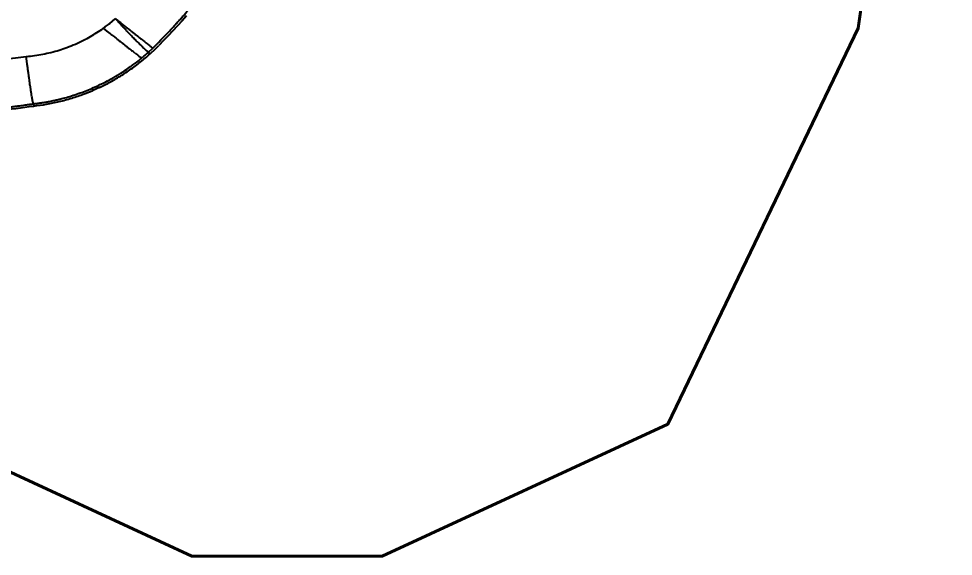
# Model space of a CAD drawing. Header units: millimetres. Extents: x 1145859089 to 1147511753, y -1047484727 to -1047247487.
# Drawn here: x 1147325859.4 to 1147326263.4, y -1047434644.1 to -1047434411.5 of the extents above; entities that cross this region are included whole.
import ezdxf
from ezdxf.xclip import XClip

# ---------------------------------------------------------------- set-up
doc = ezdxf.new("R2010")
doc.units = ezdxf.units.MM
doc.header["$LTSCALE"] = 100
doc.header["$MEASUREMENT"] = 0
doc.header["$XCLIPFRAME"] = 2
doc.layers.get('0').update_dxf_attribs({"linetype": 'CONTINUOUS'})
for name, color, linetype in [('XREF', 135, 'CONTINUOUS'), ('단지배치도$0$S240910', 33, 'CONTINUOUS'), ('단지배치도$0$W240910', 135, 'CONTINUOUS')]:
    doc.layers.add(name, color=color, linetype=linetype)
doc.styles.add('단지배치도$0$WS1', font='romans.shx', dxfattribs={"width": 0.8, "bigfont": 'whgtxt.shx'})

# ---------------------------------------------------------------- blocks, each defined once
blk = doc.blocks.new('단지배치도$0$zw$9902')
at = {"layer": '단지배치도$0$W240910', "linetype": 'ByBlock', "ltscale": 20}
for p, q in [((65626.67, -63044.24), (65629.11, -63042.19)), ((65657.96, -63043.13), (65656, -63045.31)), ((65659.9, -63040.94), (65657.96, -63043.13)), ((65656, -63045.31), (65654.01, -63047.46)), ((65652, -63049.58), (65649.96, -63051.68)), ((65654.01, -63047.46), (65652, -63049.58)), ((65643.48, -63056.66), (65645.28, -63054.91)), ((65649.96, -63051.68), (65647.9, -63053.76)), ((65644.17, -63057.41), (65643.48, -63056.66)), ((65644.13, -63057.44), (65644.17, -63057.41)), ((65646.13, -63055.51), (65644.17, -63057.41)), ((65622.52, -63071.82), (65619.03, -63073.39)), ((65593.72, -63079.04), (65593.84, -63080))]:
    blk.add_line(p, q, dxfattribs=at)
for centre, radius, start, end in [((65471.27, -62877.23), 248.7, 314.4015, 316.6859), ((65459.35, -62864.59), 267.09, 314.3727, 314.905), ((65509.1, -62476.86), 609.06, 276.53842, 277.99802)]:
    blk.add_arc(centre, radius, start, end, dxfattribs=at)
for points, knots in [([(65652.23, -63047.84), (65653.29, -63046.71), (65654.61, -63045.28), (65656, -63043.74), (65656.47, -63043.22), (65656.83, -63042.82), (65657.53, -63042.03), (65658.79, -63040.61), (65659.88, -63039.34), (65660.55, -63038.55)], [0, 0, 0, 0, 4.659383, 5.833447, 6.209013, 6.764018, 7.459175, 9.356377, 12.468955, 12.468955, 12.468955, 12.468955]), ([(65629.11, -63042.19), (65629.57, -63042.55), (65630.57, -63043.33), (65631.93, -63044.41), (65633.17, -63045.38), (65634.15, -63046.15), (65634.96, -63046.79), (65635.63, -63047.31), (65636.21, -63047.78), (65636.78, -63048.23), (65637.34, -63048.66), (65638.12, -63049.28), (65639.09, -63050.04), (65640.13, -63050.86), (65640.98, -63051.52), (65641.67, -63052.07), (65642.39, -63052.64), (65643.12, -63053.21), (65643.83, -63053.77), (65644.4, -63054.21), (65644.87, -63054.59), (65645.15, -63054.8), (65645.28, -63054.91)], [0, 0, 0, 0, 1.766105, 3.789667, 5.227974, 6.480616, 7.534682, 8.299384, 9.046149, 9.77297, 10.478072, 11.159918, 12.75481, 14.18268, 15.124688, 16.003017, 16.812133, 17.88619, 18.782929, 19.518003, 20.062871, 20.580315, 20.580315, 20.580315, 20.580315]), ([(65640.69, -63054.27), (65640.33, -63053.89), (65639.52, -63053.13), (65638.29, -63051.88), (65636.93, -63050.49), (65635.73, -63049.24), (65634.7, -63048.17), (65633.87, -63047.3), (65633.05, -63046.43), (65632.17, -63045.49), (65631.21, -63044.46), (65630.15, -63043.35), (65629.49, -63042.53), (65629.11, -63042.19)], [0, 0, 0, 0, 1.564142, 3.325004, 5.262277, 7.399786, 8.528767, 9.736137, 10.982466, 12.122012, 13.598393, 15.198767, 16.737856, 16.737856, 16.737856, 16.737856]), ([(65590.62, -63058.58), (65591.82, -63058.44), (65594.22, -63058.19), (65597.78, -63057.58), (65601.3, -63056.79), (65604.78, -63055.82), (65608.31, -63054.62), (65611.86, -63053.2), (65615.24, -63051.59), (65618.36, -63049.94), (65621.14, -63048.14), (65623.13, -63047.08), (65623.92, -63046.31)], [0, 0, 0, 0, 3.632436, 7.214714, 10.835867, 14.452148, 18.050733, 22.006283, 25.937991, 29.263585, 32.581286, 35.905004, 35.905004, 35.905004, 35.905004]), ([(65623.92, -63046.31), (65624.18, -63046.01), (65624.89, -63045.66), (65625.77, -63044.93), (65626.37, -63044.47), (65626.67, -63044.24)], [0, 0, 0, 0, 1.183598, 2.29214, 3.440157, 3.440157, 3.440157, 3.440157]), ([(65623.92, -63046.31), (65624.01, -63046.42), (65624.34, -63046.6), (65624.79, -63047), (65625.35, -63047.43), (65625.9, -63047.86), (65626.46, -63048.31), (65627.02, -63048.74), (65627.64, -63049.23), (65628.31, -63049.76), (65629.1, -63050.38), (65629.81, -63050.94), (65630.45, -63051.44), (65631.03, -63051.9), (65631.65, -63052.39), (65632.3, -63052.89), (65632.89, -63053.36), (65633.46, -63053.81), (65634.02, -63054.25), (65634.57, -63054.69), (65635.16, -63055.15), (65635.79, -63055.64), (65636.43, -63056.15), (65636.86, -63056.49), (65637.07, -63056.65)], [0, 0, 0, 0, 0.40663, 1.101068, 1.813156, 2.515255, 3.200758, 3.975667, 4.632084, 5.580412, 6.54713, 7.637253, 8.296813, 8.972935, 9.841725, 10.680031, 11.430032, 12.119253, 12.844371, 13.556454, 14.252437, 15.087388, 15.935519, 16.722074, 16.722074, 16.722074, 16.722074]), ([(65643.48, -63056.66), (65643.3, -63056.67), (65643.02, -63056.36), (65642.56, -63056.02), (65642.04, -63055.54), (65641.4, -63054.95), (65640.93, -63054.52), (65640.69, -63054.27)], [0, 0, 0, 0, 0.530231, 1.068424, 1.775653, 2.645419, 3.68353, 3.68353, 3.68353, 3.68353]), ([(65561.65, -63061.3), (65563.28, -63061.16), (65566.54, -63060.97), (65571.37, -63060.56), (65576.18, -63060.14), (65581.01, -63059.65), (65585.83, -63059.15), (65589.04, -63058.74), (65590.62, -63058.58)], [0, 0, 0, 0, 4.921841, 9.776253, 14.561525, 19.395995, 24.336611, 29.104186, 29.104186, 29.104186, 29.104186]), ([(65593.72, -63079.04), (65593.59, -63078.91), (65593.56, -63078.49), (65593.4, -63077.92), (65593.27, -63077.18), (65593.11, -63076.3), (65592.93, -63075.23), (65592.73, -63073.99), (65592.54, -63072.79), (65592.37, -63071.64), (65592.21, -63070.53), (65592.04, -63069.33), (65591.88, -63068.18), (65591.73, -63067.09), (65591.55, -63065.78), (65591.34, -63064.21), (65591.15, -63062.71), (65590.98, -63061.45), (65590.85, -63060.41), (65590.73, -63059.43), (65590.65, -63058.83), (65590.62, -63058.58)], [0, 0, 0, 0, 0.545333, 1.111264, 1.856496, 2.751032, 3.830629, 5.089486, 6.515796, 7.489334, 8.559229, 9.904418, 11.101251, 12.041752, 13.209308, 15.065064, 16.801774, 17.73696, 18.900637, 19.937199, 20.706411, 20.706411, 20.706411, 20.706411]), ([(65620.36, -63071.72), (65621.31, -63071.3), (65623.09, -63070.46), (65625, -63069.48), (65626.12, -63068.88), (65626.56, -63068.64), (65626.98, -63068.41), (65627.38, -63068.19), (65627.75, -63067.98), (65628.1, -63067.78), (65628.61, -63067.49), (65629.22, -63067.13), (65629.87, -63066.74), (65630.36, -63066.44), (65630.75, -63066.2), (65631.08, -63066), (65631.51, -63065.73), (65632.24, -63065.26), (65633.68, -63064.32), (65635.08, -63063.36), (65636.19, -63062.55), (65636.79, -63062.12), (65637.34, -63061.71), (65637.87, -63061.31), (65638.27, -63061), (65638.64, -63060.72), (65639.06, -63060.38), (65639.48, -63060.05), (65639.95, -63059.67), (65640.26, -63059.42), (65640.43, -63059.29)], [0, 0, 0, 0, 3.100927, 5.911369, 6.435938, 6.936096, 7.411864, 7.863253, 8.29027, 8.692914, 9.071186, 10.050827, 10.815371, 11.364731, 11.763317, 12.179639, 12.548914, 13.287503, 14.76487, 17.722411, 18.381878, 18.876401, 19.941374, 20.437068, 20.873522, 21.436199, 21.841152, 22.496679, 23.024619, 23.674417, 23.674417, 23.674417, 23.674417]), ([(65622.23, -63071.95), (65623.43, -63071.39), (65626.3, -63069.96), (65630.71, -63067.47), (65635.42, -63064.41), (65639.9, -63061.08), (65642.75, -63058.68), (65644.13, -63057.44)], [0, 0, 0, 0, 3.996211, 9.600635, 15.205056, 20.809477, 26.360622, 26.360622, 26.360622, 26.360622]), ([(65637.49, -63056.98), (65637.7, -63057.25), (65638.29, -63057.57), (65638.96, -63058.13), (65639.53, -63058.62), (65640.01, -63058.87), (65640.27, -63059.37), (65640.43, -63059.29)], [0, 0, 0, 0, 1.02279, 1.931102, 2.663899, 3.207625, 3.731837, 3.731837, 3.731837, 3.731837]), ([(65640.43, -63059.29), (65640.94, -63058.86), (65641.72, -63058.21), (65642.6, -63057.44), (65643.1, -63057), (65643.35, -63056.78), (65643.48, -63056.66)], [0, 0, 0, 0, 2.010176, 3.026176, 3.521833, 4.025205, 4.025205, 4.025205, 4.025205]), ([(65593.72, -63079.04), (65593.92, -63079.01), (65594.41, -63078.96), (65595.22, -63078.85), (65596.08, -63078.74), (65596.85, -63078.62), (65597.55, -63078.52), (65598.26, -63078.4), (65599.33, -63078.22), (65600.8, -63077.95), (65602.6, -63077.58), (65604.34, -63077.18), (65606.35, -63076.69), (65608.76, -63076.02), (65611.64, -63075.13), (65614.59, -63074.1), (65617.5, -63072.97), (65619.41, -63072.15), (65620.36, -63071.72)], [0, 0, 0, 0, 0.617661, 1.4687, 2.464813, 3.195171, 3.821585, 4.585677, 5.349337, 7.081726, 9.06618, 10.854362, 12.448485, 15.256615, 18.373099, 21.499443, 24.623924, 27.737325, 27.737325, 27.737325, 27.737325]), ([(65593.84, -63080), (65595.7, -63079.79), (65599.4, -63079.25), (65604.89, -63078.11), (65610.3, -63076.63), (65615.12, -63074.98), (65618.11, -63073.78), (65619.35, -63073.25)], [0, 0, 0, 0, 5.604747, 11.209491, 16.814234, 22.41898, 26.475197, 26.475197, 26.475197, 26.475197]), ([(65562.66, -63082.6), (65562.93, -63082.57), (65563.51, -63082.52), (65564.46, -63082.44), (65565.54, -63082.34), (65566.75, -63082.22), (65567.96, -63082.11), (65568.95, -63082.01), (65569.67, -63081.94), (65570.19, -63081.88), (65570.83, -63081.82), (65571.6, -63081.74), (65572.61, -63081.64), (65573.79, -63081.51), (65575.15, -63081.36), (65576.69, -63081.19), (65578.34, -63081.01), (65580.01, -63080.81), (65581.55, -63080.63), (65582.86, -63080.47), (65583.93, -63080.34), (65584.77, -63080.23), (65585.4, -63080.15), (65586.01, -63080.08), (65586.59, -63080), (65587.23, -63079.92), (65587.98, -63079.82), (65588.96, -63079.69), (65590.09, -63079.54), (65591.17, -63079.39), (65592.11, -63079.26), (65592.95, -63079.14), (65593.48, -63079.07), (65593.72, -63079.04)], [0, 0, 0, 0, 0.80711, 1.754338, 2.84172, 4.087611, 5.393996, 6.473409, 7.071229, 7.566506, 8.043536, 8.992257, 9.912858, 11.090715, 12.525852, 14.02463, 15.734029, 17.518769, 19.069157, 20.385203, 21.466948, 22.314447, 22.927752, 23.371117, 24.15612, 24.685855, 25.311787, 26.418611, 27.664944, 28.725321, 29.678608, 30.524851, 31.264089, 31.264089, 31.264089, 31.264089])]:
    blk.add_open_spline(points, degree=3, knots=knots, dxfattribs=at)
blk.add_open_spline([(65637.07, -63056.65), (65637.21, -63056.76), (65637.38, -63056.84), (65637.49, -63056.98)], degree=3, dxfattribs=at)
at = {"layer": '단지배치도$0$S240910', "style": '단지배치도$0$WS1', "width": 0.8}
blk.add_text('FH:32.00', height=1200, dxfattribs=at).set_placement((60354.83, -63274.83))
blk = doc.blocks.new('단지배치도')
blk.add_blockref('단지배치도$0$zw$9902', (141034.19, 142437.16))

msp = doc.modelspace()

# ---------------------------------------------------------------- block references
at = {"layer": 'XREF'}
ref = msp.add_blockref('단지배치도', (1147119237.834579, -1047513806.462535), dxfattribs=at)
XClip(ref).set_block_clipping_path([(72982.4064819524, 34919.7593965298), (360382.4067475507, 255319.7593436697)])

doc.saveas('drawing.dxf')
